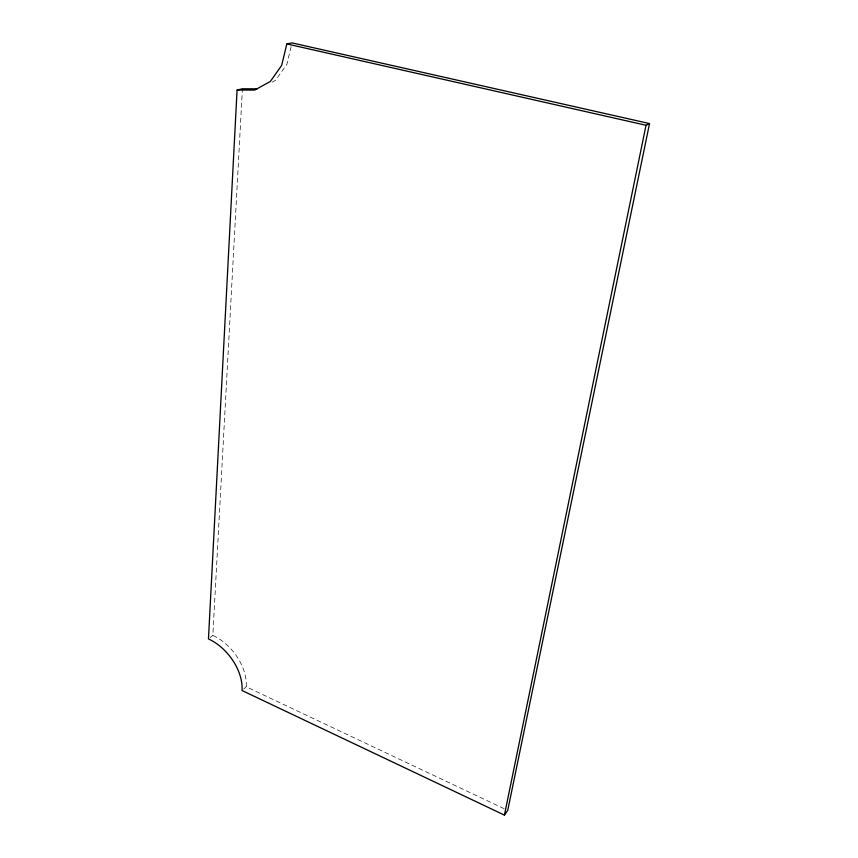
<?xml version="1.0" encoding="UTF-8"?>
<svg xmlns="http://www.w3.org/2000/svg" width="858" height="858" viewBox="0 0 858 858"><rect width="100%" height="100%" fill="white"/><g stroke="black" fill="none" stroke-linecap="round" stroke-linejoin="round"><path stroke-width="0.64" stroke-dasharray="4.29 3.22" d="M504.107 808.676L246.235 686.797A42.997 28.378 51.2 0 0 212.838 635.413L242.396 88.792M291.13 46.664L286.883 64.221L275.547 80.287L272.19 82.121M243.715 689.028L246.235 686.797M210.21 637.505L212.838 635.413"/><path stroke-width="1.29" d="M237.076 90.036L208.462 638.91A43.19 28.389 51.2 0 1 242.031 690.518L504.418 815.1L507.732 810.392L649.538 123.573L292.042 42.9L286.819 43.919L281.681 65.358L270.324 81.499L254.654 90.079L237.076 90.036L242.396 88.792L257.4 88.824M504.418 815.1L646.031 125.268L649.538 123.573M286.819 43.919L646.031 125.268"/></g></svg>
